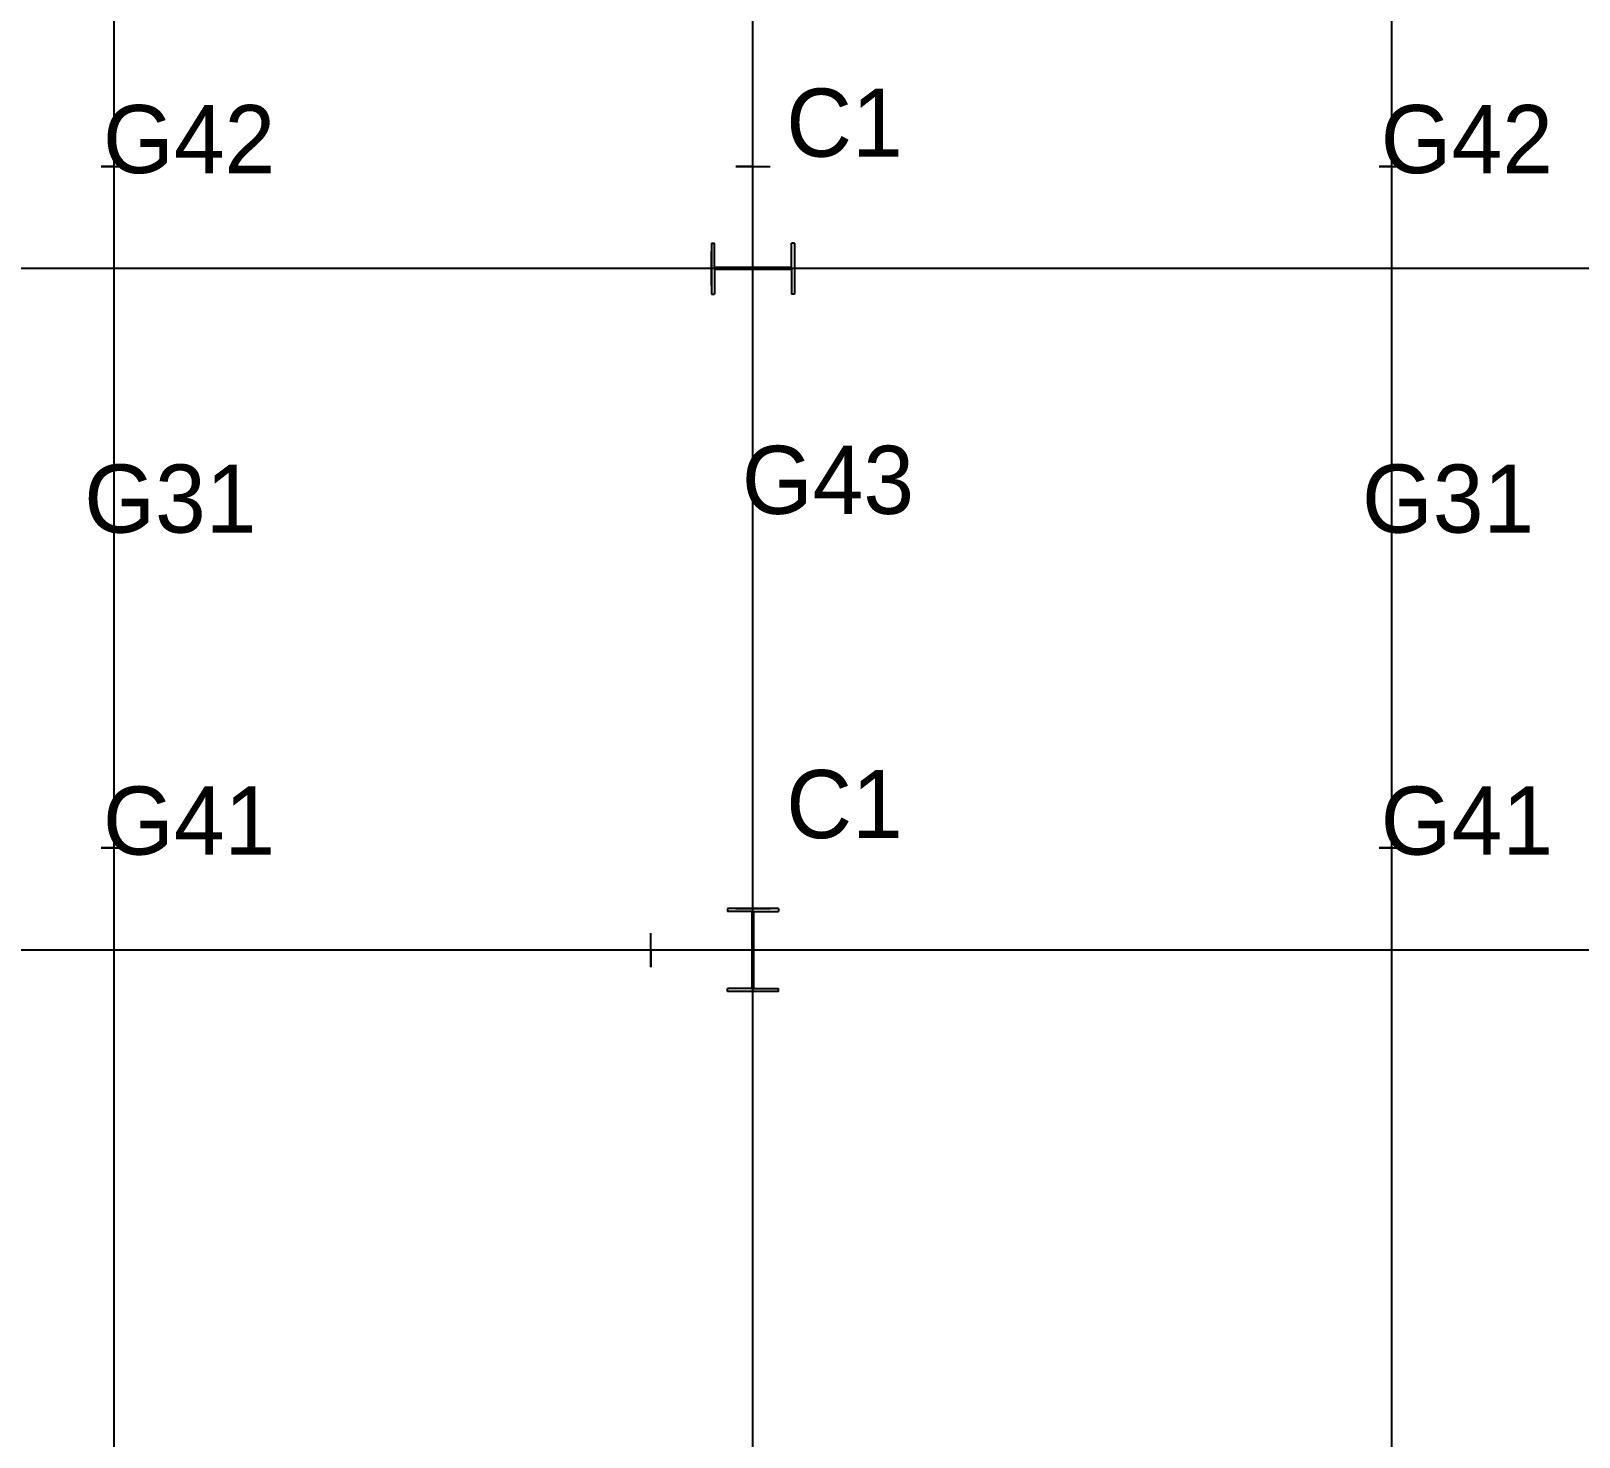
# Model space of a CAD drawing. Extents: x -150 to 68522, y -150 to 33063.
# Drawn here: x 50862 to 59949, y 9141 to 17395 of the extents above; entities that cross this region are included whole.
import ezdxf
from ezdxf.enums import TextEntityAlignment as Align

# ---------------------------------------------------------------- set-up
doc = ezdxf.new("R2010")
doc.units = 0
doc.layers.get('0').update_dxf_attribs({"color": 2, "linetype": 'CONTINUOUS'})

msp = doc.modelspace()

# ---------------------------------------------------------------- linework, layer by layer
for p, q in [((51350, 16000, 3330), (51350, 20000, 3330)), ((51350, 16000, 6460), (51350, 20000, 6460)), ((51350, 16000, 9590), (51350, 20000, 9590)), ((55100, 16000), (55100, 20000)), ((55100, 16000, 3330), (55100, 20000, 3330)), ((55100, 16000, 6460), (55100, 20000, 6460)), ((55100, 16000, 9590), (55100, 20000, 9590)), ((58850, 16000, 3330), (58850, 20000, 3330)), ((58850, 16000, 6460), (58850, 20000, 6460)), ((58850, 16000, 9590), (58850, 20000, 9590)), ((55100, 16000), (47600, 16000)), ((55100, 16000, 3330), (47600, 16000, 3330)), ((55100, 16000, 6460), (47600, 16000, 6460)), ((55100, 16000, 9590), (47600, 16000, 9590)), ((51350, 12000, 3330), (51350, 16000, 3330)), ((51350, 12000, 6460), (51350, 16000, 6460)), ((51350, 12000, 9590), (51350, 16000, 9590)), ((55100, 12000), (55100, 16000)), ((62600, 16000), (55100, 16000)), ((55100, 16000), (55100, 16000, 3330)), ((62600, 16000, 3330), (55100, 16000, 3330)), ((55100, 12000, 3330), (55100, 16000, 3330)), ((55100, 16000, 3330), (55100, 16000, 6460)), ((55100, 16000, 6460), (55100, 16000, 9590)), ((62600, 16000, 6460), (55100, 16000, 6460)), ((55100, 12000, 6460), (55100, 16000, 6460)), ((62600, 16000, 9590), (55100, 16000, 9590)), ((55100, 12000, 9590), (55100, 16000, 9590)), ((58850, 12000, 3330), (58850, 16000, 3330)), ((58850, 12000, 6460), (58850, 16000, 6460)), ((58850, 12000, 9590), (58850, 16000, 9590)), ((55100, 12000), (47600, 12000)), ((55100, 12000, 3330), (47600, 12000, 3330)), ((55100, 12000, 6460), (47600, 12000, 6460)), ((55100, 12000, 9590), (47600, 12000, 9590)), ((51350, 4000, 3330), (51350, 12000, 3330)), ((51350, 4000, 6460), (51350, 12000, 6460)), ((51350, 4000, 9590), (51350, 12000, 9590)), ((62600, 12000), (55100, 12000)), ((55100, 12000), (55100, 12000, 3330)), ((55100, 8000), (55100, 12000)), ((62600, 12000, 3330), (55100, 12000, 3330)), ((55100, 4000, 3330), (55100, 12000, 3330)), ((55100, 12000, 3330), (55100, 12000, 6460)), ((55100, 12000, 6460), (55100, 12000, 9590)), ((62600, 12000, 6460), (55100, 12000, 6460)), ((55100, 4000, 6460), (55100, 12000, 6460)), ((62600, 12000, 9590), (55100, 12000, 9590)), ((55100, 4000, 9590), (55100, 12000, 9590)), ((58850, 4000, 3330), (58850, 12000, 3330)), ((58850, 4000, 6460), (58850, 12000, 6460)), ((58850, 4000, 9590), (58850, 12000, 9590))]:
    msp.add_line(p, q)
at = {"layer": 'C1'}
for p, q in [((54856, 16150), (54856, 15850)), ((54856, 16150), (54874, 16150)), ((54856, 16150, 3330), (54856, 15850, 3330)), ((54856, 16150, 3330), (54874, 16150, 3330)), ((54856, 16150, 6460), (54856, 15850, 6460)), ((54856, 16150, 6460), (54874, 16150, 6460)), ((54874, 16005.5), (54874, 16150)), ((54874, 16005.5, 3330), (54874, 16150, 3330)), ((54874, 16005.5, 6460), (54874, 16150, 6460)), ((55326, 16005.5), (55326, 16150)), ((55344, 16150), (55326, 16150)), ((55326, 16005.5, 3330), (55326, 16150, 3330)), ((55344, 16150, 3330), (55326, 16150, 3330)), ((55326, 16005.5, 6460), (55326, 16150, 6460)), ((55344, 16150, 6460), (55326, 16150, 6460)), ((55344, 16150), (55344, 15850)), ((55344, 16150, 3330), (55344, 15850, 3330)), ((55344, 16150, 6460), (55344, 15850, 6460)), ((55326, 16005.5), (54874, 16005.5)), ((54874, 16005.5), (54874, 16005.5)), ((54874, 16005.5), (54874, 16005.5)), ((54874, 16005.5), (54874, 16005.5)), ((55326, 16005.5, 3330), (54874, 16005.5, 3330)), ((54874, 16005.5, 3330), (54874, 16005.5, 3330)), ((54874, 16005.5, 3330), (54874, 16005.5, 3330)), ((54874, 16005.5, 3330), (54874, 16005.5, 3330)), ((55326, 16005.5, 6460), (54874, 16005.5, 6460)), ((54874, 16005.5, 6460), (54874, 16005.5, 6460)), ((54874, 16005.5, 6460), (54874, 16005.5, 6460)), ((54874, 16005.5, 6460), (54874, 16005.5, 6460)), ((55326, 15994.5), (54874, 15994.5)), ((54874, 15994.5), (54874, 15994.5)), ((54874, 15994.5), (54874, 15994.5)), ((54874, 15994.5), (54874, 15994.5)), ((54874, 15994.5), (54874, 15850)), ((55326, 15994.5, 3330), (54874, 15994.5, 3330)), ((54874, 15994.5, 3330), (54874, 15994.5, 3330)), ((54874, 15994.5, 3330), (54874, 15994.5, 3330)), ((54874, 15994.5, 3330), (54874, 15994.5, 3330)), ((54874, 15994.5, 3330), (54874, 15850, 3330)), ((55326, 15994.5, 6460), (54874, 15994.5, 6460)), ((54874, 15994.5, 6460), (54874, 15994.5, 6460)), ((54874, 15994.5, 6460), (54874, 15994.5, 6460)), ((54874, 15994.5, 6460), (54874, 15994.5, 6460)), ((54874, 15994.5, 6460), (54874, 15850, 6460)), ((55326, 16005.5), (55326, 16005.5)), ((55326, 16005.5), (55326, 16005.5)), ((55326, 16005.5), (55326, 16005.5)), ((55326, 16005.5, 3330), (55326, 16005.5, 3330)), ((55326, 16005.5, 3330), (55326, 16005.5, 3330)), ((55326, 16005.5, 3330), (55326, 16005.5, 3330)), ((55326, 16005.5, 6460), (55326, 16005.5, 6460)), ((55326, 16005.5, 6460), (55326, 16005.5, 6460)), ((55326, 16005.5, 6460), (55326, 16005.5, 6460)), ((55326, 15994.5), (55326, 15994.5)), ((55326, 15994.5), (55326, 15994.5)), ((55326, 15994.5), (55326, 15994.5)), ((55326, 15994.5), (55326, 15850)), ((55326, 15994.5, 3330), (55326, 15994.5, 3330)), ((55326, 15994.5, 3330), (55326, 15994.5, 3330)), ((55326, 15994.5, 3330), (55326, 15994.5, 3330)), ((55326, 15994.5, 3330), (55326, 15850, 3330)), ((55326, 15994.5, 6460), (55326, 15994.5, 6460)), ((55326, 15994.5, 6460), (55326, 15994.5, 6460)), ((55326, 15994.5, 6460), (55326, 15994.5, 6460)), ((55326, 15994.5, 6460), (55326, 15850, 6460)), ((54856, 15850), (54874, 15850)), ((54856, 15850, 3330), (54874, 15850, 3330)), ((54856, 15850, 6460), (54874, 15850, 6460)), ((55344, 15850), (55326, 15850)), ((55344, 15850, 3330), (55326, 15850, 3330)), ((55344, 15850, 6460), (55326, 15850, 6460)), ((55250, 12244), (54950, 12244)), ((54950, 12244), (54950, 12226)), ((55250, 12244, 3330), (54950, 12244, 3330)), ((54950, 12244, 3330), (54950, 12226, 3330)), ((55250, 12244, 6460), (54950, 12244, 6460)), ((54950, 12244, 6460), (54950, 12226, 6460)), ((55094.5, 12226), (54950, 12226)), ((55094.5, 12226, 3330), (54950, 12226, 3330)), ((55094.5, 12226, 6460), (54950, 12226, 6460)), ((55094.5, 11774), (55094.5, 12226)), ((55094.5, 12226), (55094.5, 12226)), ((55094.5, 12226), (55094.5, 12226)), ((55094.5, 12226), (55094.5, 12226)), ((55094.5, 11774, 3330), (55094.5, 12226, 3330)), ((55094.5, 12226, 3330), (55094.5, 12226, 3330)), ((55094.5, 12226, 3330), (55094.5, 12226, 3330)), ((55094.5, 12226, 3330), (55094.5, 12226, 3330)), ((55094.5, 11774, 6460), (55094.5, 12226, 6460)), ((55094.5, 12226, 6460), (55094.5, 12226, 6460)), ((55094.5, 12226, 6460), (55094.5, 12226, 6460)), ((55094.5, 12226, 6460), (55094.5, 12226, 6460)), ((55105.5, 11774), (55105.5, 12226)), ((55105.5, 12226), (55105.5, 12226)), ((55105.5, 12226), (55105.5, 12226)), ((55105.5, 12226), (55105.5, 12226)), ((55105.5, 12226), (55250, 12226)), ((55105.5, 11774, 3330), (55105.5, 12226, 3330)), ((55105.5, 12226, 3330), (55105.5, 12226, 3330)), ((55105.5, 12226, 3330), (55105.5, 12226, 3330)), ((55105.5, 12226, 3330), (55105.5, 12226, 3330)), ((55105.5, 12226, 3330), (55250, 12226, 3330)), ((55105.5, 11774, 6460), (55105.5, 12226, 6460)), ((55105.5, 12226, 6460), (55105.5, 12226, 6460)), ((55105.5, 12226, 6460), (55105.5, 12226, 6460)), ((55105.5, 12226, 6460), (55105.5, 12226, 6460)), ((55105.5, 12226, 6460), (55250, 12226, 6460)), ((55250, 12244), (55250, 12226)), ((55250, 12244, 3330), (55250, 12226, 3330)), ((55250, 12244, 6460), (55250, 12226, 6460)), ((55094.5, 11774), (54950, 11774)), ((54950, 11756), (54950, 11774)), ((55094.5, 11774, 3330), (54950, 11774, 3330)), ((54950, 11756, 3330), (54950, 11774, 3330)), ((55094.5, 11774, 6460), (54950, 11774, 6460)), ((54950, 11756, 6460), (54950, 11774, 6460)), ((55250, 11756), (54950, 11756)), ((55250, 11756, 3330), (54950, 11756, 3330)), ((55250, 11756, 6460), (54950, 11756, 6460)), ((55094.5, 11774), (55094.5, 11774)), ((55094.5, 11774), (55094.5, 11774)), ((55094.5, 11774), (55094.5, 11774)), ((55094.5, 11774, 3330), (55094.5, 11774, 3330)), ((55094.5, 11774, 3330), (55094.5, 11774, 3330)), ((55094.5, 11774, 3330), (55094.5, 11774, 3330)), ((55094.5, 11774, 6460), (55094.5, 11774, 6460)), ((55094.5, 11774, 6460), (55094.5, 11774, 6460)), ((55094.5, 11774, 6460), (55094.5, 11774, 6460)), ((55105.5, 11774), (55105.5, 11774)), ((55105.5, 11774), (55105.5, 11774)), ((55105.5, 11774), (55105.5, 11774)), ((55105.5, 11774), (55250, 11774)), ((55105.5, 11774, 3330), (55105.5, 11774, 3330)), ((55105.5, 11774, 3330), (55105.5, 11774, 3330)), ((55105.5, 11774, 3330), (55105.5, 11774, 3330)), ((55105.5, 11774, 3330), (55250, 11774, 3330)), ((55105.5, 11774, 6460), (55105.5, 11774, 6460)), ((55105.5, 11774, 6460), (55105.5, 11774, 6460)), ((55105.5, 11774, 6460), (55105.5, 11774, 6460)), ((55105.5, 11774, 6460), (55250, 11774, 6460)), ((55250, 11756), (55250, 11774)), ((55250, 11756, 3330), (55250, 11774, 3330)), ((55250, 11756, 6460), (55250, 11774, 6460))]:
    msp.add_line(p, q, dxfattribs=at)
at = {"layer": 'G31', "extrusion": (0, 1, 0)}
for p, q in [((51275, 16600, 3480), (51425, 16600, 3480)), ((51275, 16600, 3180), (51425, 16600, 3180)), ((51346.75, 16600, 3471), (51275, 16600, 3471)), ((51275, 16600, 3480), (51275, 16600, 3471)), ((51346.75, 16600, 3189), (51275, 16600, 3189)), ((51275, 16600, 3180), (51275, 16600, 3189)), ((51275, 16600, 6610), (51425, 16600, 6610)), ((51275, 16600, 6310), (51425, 16600, 6310)), ((51346.75, 16600, 6601), (51275, 16600, 6601)), ((51275, 16600, 6610), (51275, 16600, 6601)), ((51346.75, 16600, 6319), (51275, 16600, 6319)), ((51275, 16600, 6310), (51275, 16600, 6319)), ((51275, 16600, 9740), (51425, 16600, 9740)), ((51275, 16600, 9440), (51425, 16600, 9440)), ((51346.75, 16600, 9731), (51275, 16600, 9731)), ((51275, 16600, 9740), (51275, 16600, 9731)), ((51346.75, 16600, 9449), (51275, 16600, 9449)), ((51275, 16600, 9440), (51275, 16600, 9449)), ((51346.75, 16600, 3189), (51346.75, 16600, 3471)), ((51346.75, 16600, 3471), (51346.75, 16600, 3471)), ((51346.75, 16600, 3189), (51346.75, 16600, 3189)), ((51346.75, 16600, 3471), (51346.75, 16600, 3471)), ((51346.75, 16600, 3189), (51346.75, 16600, 3189)), ((51346.75, 16600, 3471), (51346.75, 16600, 3471)), ((51346.75, 16600, 3189), (51346.75, 16600, 3189)), ((51346.75, 16600, 6319), (51346.75, 16600, 6601)), ((51346.75, 16600, 6601), (51346.75, 16600, 6601)), ((51346.75, 16600, 6319), (51346.75, 16600, 6319)), ((51346.75, 16600, 6601), (51346.75, 16600, 6601)), ((51346.75, 16600, 6319), (51346.75, 16600, 6319)), ((51346.75, 16600, 6601), (51346.75, 16600, 6601)), ((51346.75, 16600, 6319), (51346.75, 16600, 6319)), ((51346.75, 16600, 9449), (51346.75, 16600, 9731)), ((51346.75, 16600, 9731), (51346.75, 16600, 9731)), ((51346.75, 16600, 9449), (51346.75, 16600, 9449)), ((51346.75, 16600, 9731), (51346.75, 16600, 9731)), ((51346.75, 16600, 9449), (51346.75, 16600, 9449)), ((51346.75, 16600, 9731), (51346.75, 16600, 9731)), ((51346.75, 16600, 9449), (51346.75, 16600, 9449)), ((51353.25, 16600, 3189), (51353.25, 16600, 3471)), ((51353.25, 16600, 3189), (51353.25, 16600, 3189)), ((51353.25, 16600, 3471), (51353.25, 16600, 3471)), ((51353.25, 16600, 3189), (51353.25, 16600, 3189)), ((51353.25, 16600, 3471), (51353.25, 16600, 3471)), ((51353.25, 16600, 3189), (51353.25, 16600, 3189)), ((51353.25, 16600, 3471), (51353.25, 16600, 3471)), ((51353.25, 16600, 3471), (51425, 16600, 3471)), ((51353.25, 16600, 3189), (51425, 16600, 3189)), ((51353.25, 16600, 6319), (51353.25, 16600, 6601)), ((51353.25, 16600, 6319), (51353.25, 16600, 6319)), ((51353.25, 16600, 6601), (51353.25, 16600, 6601)), ((51353.25, 16600, 6319), (51353.25, 16600, 6319)), ((51353.25, 16600, 6601), (51353.25, 16600, 6601)), ((51353.25, 16600, 6319), (51353.25, 16600, 6319)), ((51353.25, 16600, 6601), (51353.25, 16600, 6601)), ((51353.25, 16600, 6601), (51425, 16600, 6601)), ((51353.25, 16600, 6319), (51425, 16600, 6319)), ((51353.25, 16600, 9449), (51353.25, 16600, 9731)), ((51353.25, 16600, 9449), (51353.25, 16600, 9449)), ((51353.25, 16600, 9731), (51353.25, 16600, 9731)), ((51353.25, 16600, 9449), (51353.25, 16600, 9449)), ((51353.25, 16600, 9731), (51353.25, 16600, 9731)), ((51353.25, 16600, 9449), (51353.25, 16600, 9449)), ((51353.25, 16600, 9731), (51353.25, 16600, 9731)), ((51353.25, 16600, 9731), (51425, 16600, 9731)), ((51353.25, 16600, 9449), (51425, 16600, 9449)), ((51425, 16600, 3480), (51425, 16600, 3471)), ((51425, 16600, 3180), (51425, 16600, 3189)), ((51425, 16600, 6610), (51425, 16600, 6601)), ((51425, 16600, 6310), (51425, 16600, 6319)), ((51425, 16600, 9740), (51425, 16600, 9731)), ((51425, 16600, 9440), (51425, 16600, 9449)), ((58775, 16600, 3480), (58925, 16600, 3480)), ((58775, 16600, 3180), (58925, 16600, 3180)), ((58846.75, 16600, 3471), (58775, 16600, 3471)), ((58775, 16600, 3480), (58775, 16600, 3471)), ((58846.75, 16600, 3189), (58775, 16600, 3189)), ((58775, 16600, 3180), (58775, 16600, 3189)), ((58775, 16600, 6610), (58925, 16600, 6610)), ((58775, 16600, 6310), (58925, 16600, 6310)), ((58846.75, 16600, 6601), (58775, 16600, 6601)), ((58775, 16600, 6610), (58775, 16600, 6601)), ((58846.75, 16600, 6319), (58775, 16600, 6319)), ((58775, 16600, 6310), (58775, 16600, 6319)), ((58775, 16600, 9740), (58925, 16600, 9740)), ((58775, 16600, 9440), (58925, 16600, 9440)), ((58846.75, 16600, 9731), (58775, 16600, 9731)), ((58775, 16600, 9740), (58775, 16600, 9731)), ((58846.75, 16600, 9449), (58775, 16600, 9449)), ((58775, 16600, 9440), (58775, 16600, 9449)), ((58846.75, 16600, 3189), (58846.75, 16600, 3471)), ((58846.75, 16600, 3471), (58846.75, 16600, 3471)), ((58846.75, 16600, 3189), (58846.75, 16600, 3189)), ((58846.75, 16600, 3471), (58846.75, 16600, 3471)), ((58846.75, 16600, 3189), (58846.75, 16600, 3189)), ((58846.75, 16600, 3471), (58846.75, 16600, 3471)), ((58846.75, 16600, 3189), (58846.75, 16600, 3189)), ((58846.75, 16600, 6319), (58846.75, 16600, 6601)), ((58846.75, 16600, 6601), (58846.75, 16600, 6601)), ((58846.75, 16600, 6319), (58846.75, 16600, 6319)), ((58846.75, 16600, 6601), (58846.75, 16600, 6601)), ((58846.75, 16600, 6319), (58846.75, 16600, 6319)), ((58846.75, 16600, 6601), (58846.75, 16600, 6601)), ((58846.75, 16600, 6319), (58846.75, 16600, 6319)), ((58846.75, 16600, 9449), (58846.75, 16600, 9731)), ((58846.75, 16600, 9731), (58846.75, 16600, 9731)), ((58846.75, 16600, 9449), (58846.75, 16600, 9449)), ((58846.75, 16600, 9731), (58846.75, 16600, 9731)), ((58846.75, 16600, 9449), (58846.75, 16600, 9449)), ((58846.75, 16600, 9731), (58846.75, 16600, 9731)), ((58846.75, 16600, 9449), (58846.75, 16600, 9449)), ((58853.25, 16600, 3189), (58853.25, 16600, 3471)), ((58853.25, 16600, 3189), (58853.25, 16600, 3189)), ((58853.25, 16600, 3471), (58853.25, 16600, 3471)), ((58853.25, 16600, 3189), (58853.25, 16600, 3189)), ((58853.25, 16600, 3471), (58853.25, 16600, 3471)), ((58853.25, 16600, 3189), (58853.25, 16600, 3189)), ((58853.25, 16600, 3471), (58853.25, 16600, 3471)), ((58853.25, 16600, 3471), (58925, 16600, 3471)), ((58853.25, 16600, 3189), (58925, 16600, 3189)), ((58853.25, 16600, 6319), (58853.25, 16600, 6601)), ((58853.25, 16600, 6319), (58853.25, 16600, 6319)), ((58853.25, 16600, 6601), (58853.25, 16600, 6601)), ((58853.25, 16600, 6319), (58853.25, 16600, 6319)), ((58853.25, 16600, 6601), (58853.25, 16600, 6601)), ((58853.25, 16600, 6319), (58853.25, 16600, 6319)), ((58853.25, 16600, 6601), (58853.25, 16600, 6601)), ((58853.25, 16600, 6601), (58925, 16600, 6601)), ((58853.25, 16600, 6319), (58925, 16600, 6319)), ((58853.25, 16600, 9449), (58853.25, 16600, 9731)), ((58853.25, 16600, 9449), (58853.25, 16600, 9449)), ((58853.25, 16600, 9731), (58853.25, 16600, 9731)), ((58853.25, 16600, 9449), (58853.25, 16600, 9449)), ((58853.25, 16600, 9731), (58853.25, 16600, 9731)), ((58853.25, 16600, 9449), (58853.25, 16600, 9449)), ((58853.25, 16600, 9731), (58853.25, 16600, 9731)), ((58853.25, 16600, 9731), (58925, 16600, 9731)), ((58853.25, 16600, 9449), (58925, 16600, 9449)), ((58925, 16600, 3480), (58925, 16600, 3471)), ((58925, 16600, 3180), (58925, 16600, 3189)), ((58925, 16600, 6610), (58925, 16600, 6601)), ((58925, 16600, 6310), (58925, 16600, 6319)), ((58925, 16600, 9740), (58925, 16600, 9731)), ((58925, 16600, 9440), (58925, 16600, 9449)), ((51275, 12600, 3480), (51425, 12600, 3480)), ((51275, 12600, 3180), (51425, 12600, 3180)), ((51346.75, 12600, 3471), (51275, 12600, 3471)), ((51275, 12600, 3480), (51275, 12600, 3471)), ((51346.75, 12600, 3189), (51275, 12600, 3189)), ((51275, 12600, 3180), (51275, 12600, 3189)), ((51275, 12600, 6610), (51425, 12600, 6610)), ((51275, 12600, 6310), (51425, 12600, 6310)), ((51346.75, 12600, 6601), (51275, 12600, 6601)), ((51275, 12600, 6610), (51275, 12600, 6601)), ((51346.75, 12600, 6319), (51275, 12600, 6319)), ((51275, 12600, 6310), (51275, 12600, 6319)), ((51275, 12600, 9740), (51425, 12600, 9740)), ((51275, 12600, 9440), (51425, 12600, 9440)), ((51346.75, 12600, 9731), (51275, 12600, 9731)), ((51275, 12600, 9740), (51275, 12600, 9731)), ((51346.75, 12600, 9449), (51275, 12600, 9449)), ((51275, 12600, 9440), (51275, 12600, 9449)), ((51346.75, 12600, 3189), (51346.75, 12600, 3471)), ((51346.75, 12600, 3471), (51346.75, 12600, 3471)), ((51346.75, 12600, 3189), (51346.75, 12600, 3189)), ((51346.75, 12600, 3471), (51346.75, 12600, 3471)), ((51346.75, 12600, 3189), (51346.75, 12600, 3189)), ((51346.75, 12600, 3471), (51346.75, 12600, 3471)), ((51346.75, 12600, 3189), (51346.75, 12600, 3189)), ((51346.75, 12600, 6319), (51346.75, 12600, 6601)), ((51346.75, 12600, 6601), (51346.75, 12600, 6601)), ((51346.75, 12600, 6319), (51346.75, 12600, 6319)), ((51346.75, 12600, 6601), (51346.75, 12600, 6601)), ((51346.75, 12600, 6319), (51346.75, 12600, 6319)), ((51346.75, 12600, 6601), (51346.75, 12600, 6601)), ((51346.75, 12600, 6319), (51346.75, 12600, 6319)), ((51346.75, 12600, 9449), (51346.75, 12600, 9731)), ((51346.75, 12600, 9731), (51346.75, 12600, 9731)), ((51346.75, 12600, 9449), (51346.75, 12600, 9449)), ((51346.75, 12600, 9731), (51346.75, 12600, 9731)), ((51346.75, 12600, 9449), (51346.75, 12600, 9449)), ((51346.75, 12600, 9731), (51346.75, 12600, 9731)), ((51346.75, 12600, 9449), (51346.75, 12600, 9449)), ((51353.25, 12600, 3189), (51353.25, 12600, 3471)), ((51353.25, 12600, 3189), (51353.25, 12600, 3189)), ((51353.25, 12600, 3471), (51353.25, 12600, 3471)), ((51353.25, 12600, 3189), (51353.25, 12600, 3189)), ((51353.25, 12600, 3471), (51353.25, 12600, 3471)), ((51353.25, 12600, 3189), (51353.25, 12600, 3189)), ((51353.25, 12600, 3471), (51353.25, 12600, 3471)), ((51353.25, 12600, 3471), (51425, 12600, 3471)), ((51353.25, 12600, 3189), (51425, 12600, 3189)), ((51353.25, 12600, 6319), (51353.25, 12600, 6601)), ((51353.25, 12600, 6319), (51353.25, 12600, 6319)), ((51353.25, 12600, 6601), (51353.25, 12600, 6601)), ((51353.25, 12600, 6319), (51353.25, 12600, 6319)), ((51353.25, 12600, 6601), (51353.25, 12600, 6601)), ((51353.25, 12600, 6319), (51353.25, 12600, 6319)), ((51353.25, 12600, 6601), (51353.25, 12600, 6601)), ((51353.25, 12600, 6601), (51425, 12600, 6601)), ((51353.25, 12600, 6319), (51425, 12600, 6319)), ((51353.25, 12600, 9449), (51353.25, 12600, 9731)), ((51353.25, 12600, 9449), (51353.25, 12600, 9449)), ((51353.25, 12600, 9731), (51353.25, 12600, 9731)), ((51353.25, 12600, 9449), (51353.25, 12600, 9449)), ((51353.25, 12600, 9731), (51353.25, 12600, 9731)), ((51353.25, 12600, 9449), (51353.25, 12600, 9449)), ((51353.25, 12600, 9731), (51353.25, 12600, 9731)), ((51353.25, 12600, 9731), (51425, 12600, 9731)), ((51353.25, 12600, 9449), (51425, 12600, 9449)), ((51425, 12600, 3480), (51425, 12600, 3471)), ((51425, 12600, 3180), (51425, 12600, 3189)), ((51425, 12600, 6610), (51425, 12600, 6601)), ((51425, 12600, 6310), (51425, 12600, 6319)), ((51425, 12600, 9740), (51425, 12600, 9731)), ((51425, 12600, 9440), (51425, 12600, 9449)), ((58775, 12600, 3480), (58925, 12600, 3480)), ((58775, 12600, 3180), (58925, 12600, 3180)), ((58846.75, 12600, 3471), (58775, 12600, 3471)), ((58775, 12600, 3480), (58775, 12600, 3471)), ((58846.75, 12600, 3189), (58775, 12600, 3189)), ((58775, 12600, 3180), (58775, 12600, 3189)), ((58775, 12600, 6610), (58925, 12600, 6610)), ((58775, 12600, 6310), (58925, 12600, 6310)), ((58846.75, 12600, 6601), (58775, 12600, 6601)), ((58775, 12600, 6610), (58775, 12600, 6601)), ((58846.75, 12600, 6319), (58775, 12600, 6319)), ((58775, 12600, 6310), (58775, 12600, 6319)), ((58775, 12600, 9740), (58925, 12600, 9740)), ((58775, 12600, 9440), (58925, 12600, 9440)), ((58846.75, 12600, 9731), (58775, 12600, 9731)), ((58775, 12600, 9740), (58775, 12600, 9731)), ((58846.75, 12600, 9449), (58775, 12600, 9449)), ((58775, 12600, 9440), (58775, 12600, 9449)), ((58846.75, 12600, 3189), (58846.75, 12600, 3471)), ((58846.75, 12600, 3471), (58846.75, 12600, 3471)), ((58846.75, 12600, 3189), (58846.75, 12600, 3189)), ((58846.75, 12600, 3471), (58846.75, 12600, 3471)), ((58846.75, 12600, 3189), (58846.75, 12600, 3189)), ((58846.75, 12600, 3471), (58846.75, 12600, 3471)), ((58846.75, 12600, 3189), (58846.75, 12600, 3189)), ((58846.75, 12600, 6319), (58846.75, 12600, 6601)), ((58846.75, 12600, 6601), (58846.75, 12600, 6601)), ((58846.75, 12600, 6319), (58846.75, 12600, 6319)), ((58846.75, 12600, 6601), (58846.75, 12600, 6601)), ((58846.75, 12600, 6319), (58846.75, 12600, 6319)), ((58846.75, 12600, 6601), (58846.75, 12600, 6601)), ((58846.75, 12600, 6319), (58846.75, 12600, 6319)), ((58846.75, 12600, 9449), (58846.75, 12600, 9731)), ((58846.75, 12600, 9731), (58846.75, 12600, 9731)), ((58846.75, 12600, 9449), (58846.75, 12600, 9449)), ((58846.75, 12600, 9731), (58846.75, 12600, 9731)), ((58846.75, 12600, 9449), (58846.75, 12600, 9449)), ((58846.75, 12600, 9731), (58846.75, 12600, 9731)), ((58846.75, 12600, 9449), (58846.75, 12600, 9449)), ((58853.25, 12600, 3189), (58853.25, 12600, 3471)), ((58853.25, 12600, 3189), (58853.25, 12600, 3189)), ((58853.25, 12600, 3471), (58853.25, 12600, 3471)), ((58853.25, 12600, 3189), (58853.25, 12600, 3189)), ((58853.25, 12600, 3471), (58853.25, 12600, 3471)), ((58853.25, 12600, 3189), (58853.25, 12600, 3189)), ((58853.25, 12600, 3471), (58853.25, 12600, 3471)), ((58853.25, 12600, 3471), (58925, 12600, 3471)), ((58853.25, 12600, 3189), (58925, 12600, 3189)), ((58853.25, 12600, 6319), (58853.25, 12600, 6601)), ((58853.25, 12600, 6319), (58853.25, 12600, 6319)), ((58853.25, 12600, 6601), (58853.25, 12600, 6601)), ((58853.25, 12600, 6319), (58853.25, 12600, 6319)), ((58853.25, 12600, 6601), (58853.25, 12600, 6601)), ((58853.25, 12600, 6319), (58853.25, 12600, 6319)), ((58853.25, 12600, 6601), (58853.25, 12600, 6601)), ((58853.25, 12600, 6601), (58925, 12600, 6601)), ((58853.25, 12600, 6319), (58925, 12600, 6319)), ((58853.25, 12600, 9449), (58853.25, 12600, 9731)), ((58853.25, 12600, 9449), (58853.25, 12600, 9449)), ((58853.25, 12600, 9731), (58853.25, 12600, 9731)), ((58853.25, 12600, 9449), (58853.25, 12600, 9449)), ((58853.25, 12600, 9731), (58853.25, 12600, 9731)), ((58853.25, 12600, 9449), (58853.25, 12600, 9449)), ((58853.25, 12600, 9731), (58853.25, 12600, 9731)), ((58853.25, 12600, 9731), (58925, 12600, 9731)), ((58853.25, 12600, 9449), (58925, 12600, 9449)), ((58925, 12600, 3480), (58925, 12600, 3471)), ((58925, 12600, 3180), (58925, 12600, 3189)), ((58925, 12600, 6610), (58925, 12600, 6601)), ((58925, 12600, 6310), (58925, 12600, 6319)), ((58925, 12600, 9740), (58925, 12600, 9731)), ((58925, 12600, 9440), (58925, 12600, 9449))]:
    msp.add_line(p, q, dxfattribs=at)
at = {"layer": 'G41', "extrusion": (-1, 0, 0)}
for p, q in [((54500, 11900, 3530), (54500, 12100, 3530)), ((54500, 11900, 3130), (54500, 12100, 3130)), ((54500, 12006, 3508), (54500, 12100, 3508)), ((54500, 12100, 3530), (54500, 12100, 3508)), ((54500, 12006, 3152), (54500, 12100, 3152)), ((54500, 12100, 3130), (54500, 12100, 3152)), ((54500, 11900, 6660), (54500, 12100, 6660)), ((54500, 11900, 6260), (54500, 12100, 6260)), ((54500, 12006, 6638), (54500, 12100, 6638)), ((54500, 12100, 6660), (54500, 12100, 6638)), ((54500, 12006, 6282), (54500, 12100, 6282)), ((54500, 12100, 6260), (54500, 12100, 6282)), ((54500, 11900, 9790), (54500, 12100, 9790)), ((54500, 11900, 9390), (54500, 12100, 9390)), ((54500, 12006, 9768), (54500, 12100, 9768)), ((54500, 12100, 9790), (54500, 12100, 9768)), ((54500, 12006, 9412), (54500, 12100, 9412)), ((54500, 12100, 9390), (54500, 12100, 9412)), ((54500, 12006, 3152), (54500, 12006, 3508)), ((54500, 12006, 3152), (54500, 12006, 3152)), ((54500, 12006, 3508), (54500, 12006, 3508)), ((54500, 12006, 3152), (54500, 12006, 3152)), ((54500, 12006, 3508), (54500, 12006, 3508)), ((54500, 12006, 3152), (54500, 12006, 3152)), ((54500, 12006, 3508), (54500, 12006, 3508)), ((54500, 12006, 6282), (54500, 12006, 6638)), ((54500, 12006, 6282), (54500, 12006, 6282)), ((54500, 12006, 6638), (54500, 12006, 6638)), ((54500, 12006, 6282), (54500, 12006, 6282)), ((54500, 12006, 6638), (54500, 12006, 6638)), ((54500, 12006, 6282), (54500, 12006, 6282)), ((54500, 12006, 6638), (54500, 12006, 6638)), ((54500, 12006, 9412), (54500, 12006, 9768)), ((54500, 12006, 9412), (54500, 12006, 9412)), ((54500, 12006, 9768), (54500, 12006, 9768)), ((54500, 12006, 9412), (54500, 12006, 9412)), ((54500, 12006, 9768), (54500, 12006, 9768)), ((54500, 12006, 9412), (54500, 12006, 9412)), ((54500, 12006, 9768), (54500, 12006, 9768)), ((54500, 11994, 3152), (54500, 11994, 3508)), ((54500, 11994, 3508), (54500, 11994, 3508)), ((54500, 11994, 3152), (54500, 11994, 3152)), ((54500, 11994, 3508), (54500, 11994, 3508)), ((54500, 11994, 3152), (54500, 11994, 3152)), ((54500, 11994, 3508), (54500, 11994, 3508)), ((54500, 11994, 3152), (54500, 11994, 3152)), ((54500, 11994, 3508), (54500, 11900, 3508)), ((54500, 11994, 3152), (54500, 11900, 3152)), ((54500, 11994, 6282), (54500, 11994, 6638)), ((54500, 11994, 6638), (54500, 11994, 6638)), ((54500, 11994, 6282), (54500, 11994, 6282)), ((54500, 11994, 6638), (54500, 11994, 6638)), ((54500, 11994, 6282), (54500, 11994, 6282)), ((54500, 11994, 6638), (54500, 11994, 6638)), ((54500, 11994, 6282), (54500, 11994, 6282)), ((54500, 11994, 6638), (54500, 11900, 6638)), ((54500, 11994, 6282), (54500, 11900, 6282)), ((54500, 11994, 9412), (54500, 11994, 9768)), ((54500, 11994, 9768), (54500, 11994, 9768)), ((54500, 11994, 9412), (54500, 11994, 9412)), ((54500, 11994, 9768), (54500, 11994, 9768)), ((54500, 11994, 9412), (54500, 11994, 9412)), ((54500, 11994, 9768), (54500, 11994, 9768)), ((54500, 11994, 9412), (54500, 11994, 9412)), ((54500, 11994, 9768), (54500, 11900, 9768)), ((54500, 11994, 9412), (54500, 11900, 9412)), ((54500, 11900, 3530), (54500, 11900, 3508)), ((54500, 11900, 3130), (54500, 11900, 3152)), ((54500, 11900, 6660), (54500, 11900, 6638)), ((54500, 11900, 6260), (54500, 11900, 6282)), ((54500, 11900, 9790), (54500, 11900, 9768)), ((54500, 11900, 9390), (54500, 11900, 9412))]:
    msp.add_line(p, q, dxfattribs=at)
at = {"layer": 'G42', "extrusion": (-1, 0, 0)}
for p, q in [((54856, 15900, 3530), (54856, 16100, 3530)), ((54856, 15900, 3130), (54856, 16100, 3130)), ((54856, 16004.5, 3516), (54856, 16100, 3516)), ((54856, 16100, 3530), (54856, 16100, 3516)), ((54856, 16004.5, 3144), (54856, 16100, 3144)), ((54856, 16100, 3130), (54856, 16100, 3144)), ((54856, 15900, 6660), (54856, 16100, 6660)), ((54856, 15900, 6260), (54856, 16100, 6260)), ((54856, 16004.5, 6646), (54856, 16100, 6646)), ((54856, 16100, 6660), (54856, 16100, 6646)), ((54856, 16004.5, 6274), (54856, 16100, 6274)), ((54856, 16100, 6260), (54856, 16100, 6274)), ((54856, 15900, 9790), (54856, 16100, 9790)), ((54856, 15900, 9390), (54856, 16100, 9390)), ((54856, 16004.5, 9776), (54856, 16100, 9776)), ((54856, 16100, 9790), (54856, 16100, 9776)), ((54856, 16004.5, 9404), (54856, 16100, 9404)), ((54856, 16100, 9390), (54856, 16100, 9404)), ((54856, 16004.5, 3144), (54856, 16004.5, 3516)), ((54856, 16004.5, 3144), (54856, 16004.5, 3144)), ((54856, 16004.5, 3516), (54856, 16004.5, 3516)), ((54856, 16004.5, 3144), (54856, 16004.5, 3144)), ((54856, 16004.5, 3516), (54856, 16004.5, 3516)), ((54856, 16004.5, 3144), (54856, 16004.5, 3144)), ((54856, 16004.5, 3516), (54856, 16004.5, 3516)), ((54856, 16004.5, 6274), (54856, 16004.5, 6646)), ((54856, 16004.5, 6274), (54856, 16004.5, 6274)), ((54856, 16004.5, 6646), (54856, 16004.5, 6646)), ((54856, 16004.5, 6274), (54856, 16004.5, 6274)), ((54856, 16004.5, 6646), (54856, 16004.5, 6646)), ((54856, 16004.5, 6274), (54856, 16004.5, 6274)), ((54856, 16004.5, 6646), (54856, 16004.5, 6646)), ((54856, 16004.5, 9404), (54856, 16004.5, 9776)), ((54856, 16004.5, 9404), (54856, 16004.5, 9404)), ((54856, 16004.5, 9776), (54856, 16004.5, 9776)), ((54856, 16004.5, 9404), (54856, 16004.5, 9404)), ((54856, 16004.5, 9776), (54856, 16004.5, 9776)), ((54856, 16004.5, 9404), (54856, 16004.5, 9404)), ((54856, 16004.5, 9776), (54856, 16004.5, 9776)), ((54856, 15995.5, 3144), (54856, 15995.5, 3516)), ((54856, 15995.5, 3516), (54856, 15995.5, 3516)), ((54856, 15995.5, 3144), (54856, 15995.5, 3144)), ((54856, 15995.5, 3516), (54856, 15995.5, 3516)), ((54856, 15995.5, 3144), (54856, 15995.5, 3144)), ((54856, 15995.5, 3516), (54856, 15995.5, 3516)), ((54856, 15995.5, 3144), (54856, 15995.5, 3144)), ((54856, 15995.5, 3516), (54856, 15900, 3516)), ((54856, 15995.5, 3144), (54856, 15900, 3144)), ((54856, 15995.5, 6274), (54856, 15995.5, 6646)), ((54856, 15995.5, 6646), (54856, 15995.5, 6646)), ((54856, 15995.5, 6274), (54856, 15995.5, 6274)), ((54856, 15995.5, 6646), (54856, 15995.5, 6646)), ((54856, 15995.5, 6274), (54856, 15995.5, 6274)), ((54856, 15995.5, 6646), (54856, 15995.5, 6646)), ((54856, 15995.5, 6274), (54856, 15995.5, 6274)), ((54856, 15995.5, 6646), (54856, 15900, 6646)), ((54856, 15995.5, 6274), (54856, 15900, 6274)), ((54856, 15995.5, 9404), (54856, 15995.5, 9776)), ((54856, 15995.5, 9776), (54856, 15995.5, 9776)), ((54856, 15995.5, 9404), (54856, 15995.5, 9404)), ((54856, 15995.5, 9776), (54856, 15995.5, 9776)), ((54856, 15995.5, 9404), (54856, 15995.5, 9404)), ((54856, 15995.5, 9776), (54856, 15995.5, 9776)), ((54856, 15995.5, 9404), (54856, 15995.5, 9404)), ((54856, 15995.5, 9776), (54856, 15900, 9776)), ((54856, 15995.5, 9404), (54856, 15900, 9404)), ((54856, 15900, 3530), (54856, 15900, 3516)), ((54856, 15900, 3130), (54856, 15900, 3144)), ((54856, 15900, 6660), (54856, 15900, 6646)), ((54856, 15900, 6260), (54856, 15900, 6274)), ((54856, 15900, 9790), (54856, 15900, 9776)), ((54856, 15900, 9390), (54856, 15900, 9404))]:
    msp.add_line(p, q, dxfattribs=at)
at = {"layer": 'G43', "extrusion": (0, 1, 0)}
for p, q in [((55000, 16600, 3530), (55200, 16600, 3530)), ((55000, 16600, 3130), (55200, 16600, 3130)), ((55096, 16600, 3517), (55000, 16600, 3517)), ((55000, 16600, 3530), (55000, 16600, 3517)), ((55096, 16600, 3143), (55000, 16600, 3143)), ((55000, 16600, 3130), (55000, 16600, 3143)), ((55000, 16600, 6660), (55200, 16600, 6660)), ((55000, 16600, 6260), (55200, 16600, 6260)), ((55096, 16600, 6647), (55000, 16600, 6647)), ((55000, 16600, 6660), (55000, 16600, 6647)), ((55096, 16600, 6273), (55000, 16600, 6273)), ((55000, 16600, 6260), (55000, 16600, 6273)), ((55000, 16600, 9790), (55200, 16600, 9790)), ((55000, 16600, 9390), (55200, 16600, 9390)), ((55096, 16600, 9777), (55000, 16600, 9777)), ((55000, 16600, 9790), (55000, 16600, 9777)), ((55096, 16600, 9403), (55000, 16600, 9403)), ((55000, 16600, 9390), (55000, 16600, 9403)), ((55096, 16600, 3143), (55096, 16600, 3517)), ((55096, 16600, 3517), (55096, 16600, 3517)), ((55096, 16600, 3143), (55096, 16600, 3143)), ((55096, 16600, 3517), (55096, 16600, 3517)), ((55096, 16600, 3143), (55096, 16600, 3143)), ((55096, 16600, 3517), (55096, 16600, 3517)), ((55096, 16600, 3143), (55096, 16600, 3143)), ((55096, 16600, 6273), (55096, 16600, 6647)), ((55096, 16600, 6647), (55096, 16600, 6647)), ((55096, 16600, 6273), (55096, 16600, 6273)), ((55096, 16600, 6647), (55096, 16600, 6647)), ((55096, 16600, 6273), (55096, 16600, 6273)), ((55096, 16600, 6647), (55096, 16600, 6647)), ((55096, 16600, 6273), (55096, 16600, 6273)), ((55096, 16600, 9403), (55096, 16600, 9777)), ((55096, 16600, 9777), (55096, 16600, 9777)), ((55096, 16600, 9403), (55096, 16600, 9403)), ((55096, 16600, 9777), (55096, 16600, 9777)), ((55096, 16600, 9403), (55096, 16600, 9403)), ((55096, 16600, 9777), (55096, 16600, 9777)), ((55096, 16600, 9403), (55096, 16600, 9403)), ((55104, 16600, 3143), (55104, 16600, 3517)), ((55104, 16600, 3143), (55104, 16600, 3143)), ((55104, 16600, 3517), (55104, 16600, 3517)), ((55104, 16600, 3143), (55104, 16600, 3143)), ((55104, 16600, 3517), (55104, 16600, 3517)), ((55104, 16600, 3143), (55104, 16600, 3143)), ((55104, 16600, 3517), (55104, 16600, 3517)), ((55104, 16600, 3517), (55200, 16600, 3517)), ((55104, 16600, 3143), (55200, 16600, 3143)), ((55104, 16600, 6273), (55104, 16600, 6647)), ((55104, 16600, 6273), (55104, 16600, 6273)), ((55104, 16600, 6647), (55104, 16600, 6647)), ((55104, 16600, 6273), (55104, 16600, 6273)), ((55104, 16600, 6647), (55104, 16600, 6647)), ((55104, 16600, 6273), (55104, 16600, 6273)), ((55104, 16600, 6647), (55104, 16600, 6647)), ((55104, 16600, 6647), (55200, 16600, 6647)), ((55104, 16600, 6273), (55200, 16600, 6273)), ((55104, 16600, 9403), (55104, 16600, 9777)), ((55104, 16600, 9403), (55104, 16600, 9403)), ((55104, 16600, 9777), (55104, 16600, 9777)), ((55104, 16600, 9403), (55104, 16600, 9403)), ((55104, 16600, 9777), (55104, 16600, 9777)), ((55104, 16600, 9403), (55104, 16600, 9403)), ((55104, 16600, 9777), (55104, 16600, 9777)), ((55104, 16600, 9777), (55200, 16600, 9777)), ((55104, 16600, 9403), (55200, 16600, 9403)), ((55200, 16600, 3530), (55200, 16600, 3517)), ((55200, 16600, 3130), (55200, 16600, 3143)), ((55200, 16600, 6660), (55200, 16600, 6647)), ((55200, 16600, 6260), (55200, 16600, 6273)), ((55200, 16600, 9790), (55200, 16600, 9777)), ((55200, 16600, 9390), (55200, 16600, 9403)), ((55000, 12244, 3530), (55200, 12244, 3530)), ((55000, 12244, 3130), (55200, 12244, 3130)), ((55096, 12244, 3517), (55000, 12244, 3517)), ((55000, 12244, 3530), (55000, 12244, 3517)), ((55096, 12244, 3143), (55000, 12244, 3143)), ((55000, 12244, 3130), (55000, 12244, 3143)), ((55000, 12244, 6660), (55200, 12244, 6660)), ((55000, 12244, 6260), (55200, 12244, 6260)), ((55096, 12244, 6647), (55000, 12244, 6647)), ((55000, 12244, 6660), (55000, 12244, 6647)), ((55096, 12244, 6273), (55000, 12244, 6273)), ((55000, 12244, 6260), (55000, 12244, 6273)), ((55000, 12244, 9790), (55200, 12244, 9790)), ((55000, 12244, 9390), (55200, 12244, 9390)), ((55096, 12244, 9777), (55000, 12244, 9777)), ((55000, 12244, 9790), (55000, 12244, 9777)), ((55096, 12244, 9403), (55000, 12244, 9403)), ((55000, 12244, 9390), (55000, 12244, 9403)), ((55096, 12244, 3143), (55096, 12244, 3517)), ((55096, 12244, 3517), (55096, 12244, 3517)), ((55096, 12244, 3143), (55096, 12244, 3143)), ((55096, 12244, 3517), (55096, 12244, 3517)), ((55096, 12244, 3143), (55096, 12244, 3143)), ((55096, 12244, 3517), (55096, 12244, 3517)), ((55096, 12244, 3143), (55096, 12244, 3143)), ((55096, 12244, 6273), (55096, 12244, 6647)), ((55096, 12244, 6647), (55096, 12244, 6647)), ((55096, 12244, 6273), (55096, 12244, 6273)), ((55096, 12244, 6647), (55096, 12244, 6647)), ((55096, 12244, 6273), (55096, 12244, 6273)), ((55096, 12244, 6647), (55096, 12244, 6647)), ((55096, 12244, 6273), (55096, 12244, 6273)), ((55096, 12244, 9403), (55096, 12244, 9777)), ((55096, 12244, 9777), (55096, 12244, 9777)), ((55096, 12244, 9403), (55096, 12244, 9403)), ((55096, 12244, 9777), (55096, 12244, 9777)), ((55096, 12244, 9403), (55096, 12244, 9403)), ((55096, 12244, 9777), (55096, 12244, 9777)), ((55096, 12244, 9403), (55096, 12244, 9403)), ((55104, 12244, 3143), (55104, 12244, 3517)), ((55104, 12244, 3143), (55104, 12244, 3143)), ((55104, 12244, 3517), (55104, 12244, 3517)), ((55104, 12244, 3143), (55104, 12244, 3143)), ((55104, 12244, 3517), (55104, 12244, 3517)), ((55104, 12244, 3143), (55104, 12244, 3143)), ((55104, 12244, 3517), (55104, 12244, 3517)), ((55104, 12244, 3517), (55200, 12244, 3517)), ((55104, 12244, 3143), (55200, 12244, 3143)), ((55104, 12244, 6273), (55104, 12244, 6647)), ((55104, 12244, 6273), (55104, 12244, 6273)), ((55104, 12244, 6647), (55104, 12244, 6647)), ((55104, 12244, 6273), (55104, 12244, 6273)), ((55104, 12244, 6647), (55104, 12244, 6647)), ((55104, 12244, 6273), (55104, 12244, 6273)), ((55104, 12244, 6647), (55104, 12244, 6647)), ((55104, 12244, 6647), (55200, 12244, 6647)), ((55104, 12244, 6273), (55200, 12244, 6273)), ((55104, 12244, 9403), (55104, 12244, 9777)), ((55104, 12244, 9403), (55104, 12244, 9403)), ((55104, 12244, 9777), (55104, 12244, 9777)), ((55104, 12244, 9403), (55104, 12244, 9403)), ((55104, 12244, 9777), (55104, 12244, 9777)), ((55104, 12244, 9403), (55104, 12244, 9403)), ((55104, 12244, 9777), (55104, 12244, 9777)), ((55104, 12244, 9777), (55200, 12244, 9777)), ((55104, 12244, 9403), (55200, 12244, 9403)), ((55200, 12244, 3530), (55200, 12244, 3517)), ((55200, 12244, 3130), (55200, 12244, 3143)), ((55200, 12244, 6660), (55200, 12244, 6647)), ((55200, 12244, 6260), (55200, 12244, 6273)), ((55200, 12244, 9790), (55200, 12244, 9777)), ((55200, 12244, 9390), (55200, 12244, 9403))]:
    msp.add_line(p, q, dxfattribs=at)

# ---------------------------------------------------------------- texts
at = {"layer": 'x', "extrusion": (-1, 0, 0)}
for s, p in [('G42', (-16440, 3330, -51790)), ('G42', (-16440, 6460, -51790)), ('G42', (-16440, 9590, -51790)), ('G42', (-16440, 3330, -59290)), ('G42', (-16440, 6460, -59290)), ('G42', (-16440, 9590, -59290)), ('C1', (-16536.8, 1665, -55636.8)), ('C1', (-16536.8, 4895, -55636.8)), ('C1', (-16536.8, 8025, -55636.8)), ('G43', (-14440, 3330, -55540)), ('G43', (-14440, 6460, -55540)), ('G43', (-14440, 9590, -55540)), ('G31', (-14330, 3330, -51680)), ('G31', (-14330, 6460, -51680)), ('G31', (-14330, 9590, -51680)), ('G31', (-14330, 3330, -59180)), ('G31', (-14330, 6460, -59180)), ('G31', (-14330, 9590, -59180)), ('G41', (-12440, 3330, -51790)), ('G41', (-12440, 6460, -51790)), ('G41', (-12440, 9590, -51790)), ('G41', (-12440, 3330, -59290)), ('G41', (-12440, 6460, -59290)), ('G41', (-12440, 9590, -59290)), ('C1', (-12536.8, 1665, -55636.8)), ('C1', (-12536.8, 4895, -55636.8)), ('C1', (-12536.8, 8025, -55636.8))]:
    msp.add_text(s, height=400, dxfattribs=at).set_placement(p, align=Align.BOTTOM_CENTER)
at = {"layer": 'y', "extrusion": (0, -1, 0)}
for s, p in [('C1', (55636.8, 1665, -16536.8)), ('C1', (55636.8, 4895, -16536.8)), ('C1', (55636.8, 8025, -16536.8)), ('G42', (51790, 3330, -16440)), ('G42', (51790, 6460, -16440)), ('G42', (51790, 9590, -16440)), ('G42', (59290, 3330, -16440)), ('G42', (59290, 6460, -16440)), ('G42', (59290, 9590, -16440)), ('G43', (55540, 3330, -14440)), ('G43', (55540, 6460, -14440)), ('G43', (55540, 9590, -14440)), ('G31', (51680, 3330, -14330)), ('G31', (51680, 6460, -14330)), ('G31', (51680, 9590, -14330)), ('G31', (59180, 3330, -14330)), ('G31', (59180, 6460, -14330)), ('G31', (59180, 9590, -14330)), ('C1', (55636.8, 1665, -12536.8)), ('C1', (55636.8, 4895, -12536.8)), ('C1', (55636.8, 8025, -12536.8)), ('G41', (51790, 3330, -12440)), ('G41', (51790, 6460, -12440)), ('G41', (51790, 9590, -12440)), ('G41', (59290, 3330, -12440)), ('G41', (59290, 6460, -12440)), ('G41', (59290, 9590, -12440))]:
    msp.add_text(s, height=400, dxfattribs=at).set_placement(p, align=Align.BOTTOM_CENTER)
at = {"layer": 'z'}
for s, p in [('C1', (55636.8, 16536.8, 3330)), ('C1', (55636.8, 16536.8, 6460)), ('C1', (55636.8, 16536.8, 9590)), ('G42', (51790, 16440, 3330)), ('G42', (51790, 16440, 6460)), ('G42', (51790, 16440, 9590)), ('G42', (59290, 16440, 3330)), ('G42', (59290, 16440, 6460)), ('G42', (59290, 16440, 9590)), ('G43', (55540, 14440, 3330)), ('G43', (55540, 14440, 6460)), ('G43', (55540, 14440, 9590)), ('G31', (51680, 14330, 3330)), ('G31', (51680, 14330, 6460)), ('G31', (51680, 14330, 9590)), ('G31', (59180, 14330, 3330)), ('G31', (59180, 14330, 6460)), ('G31', (59180, 14330, 9590)), ('C1', (55636.8, 12536.8, 3330)), ('C1', (55636.8, 12536.8, 6460)), ('C1', (55636.8, 12536.8, 9590)), ('G41', (51790, 12440, 3330)), ('G41', (51790, 12440, 6460)), ('G41', (51790, 12440, 9590)), ('G41', (59290, 12440, 3330)), ('G41', (59290, 12440, 6460)), ('G41', (59290, 12440, 9590))]:
    msp.add_text(s, height=400, dxfattribs=at).set_placement(p, align=Align.BOTTOM_CENTER)

doc.saveas('drawing.dxf')
